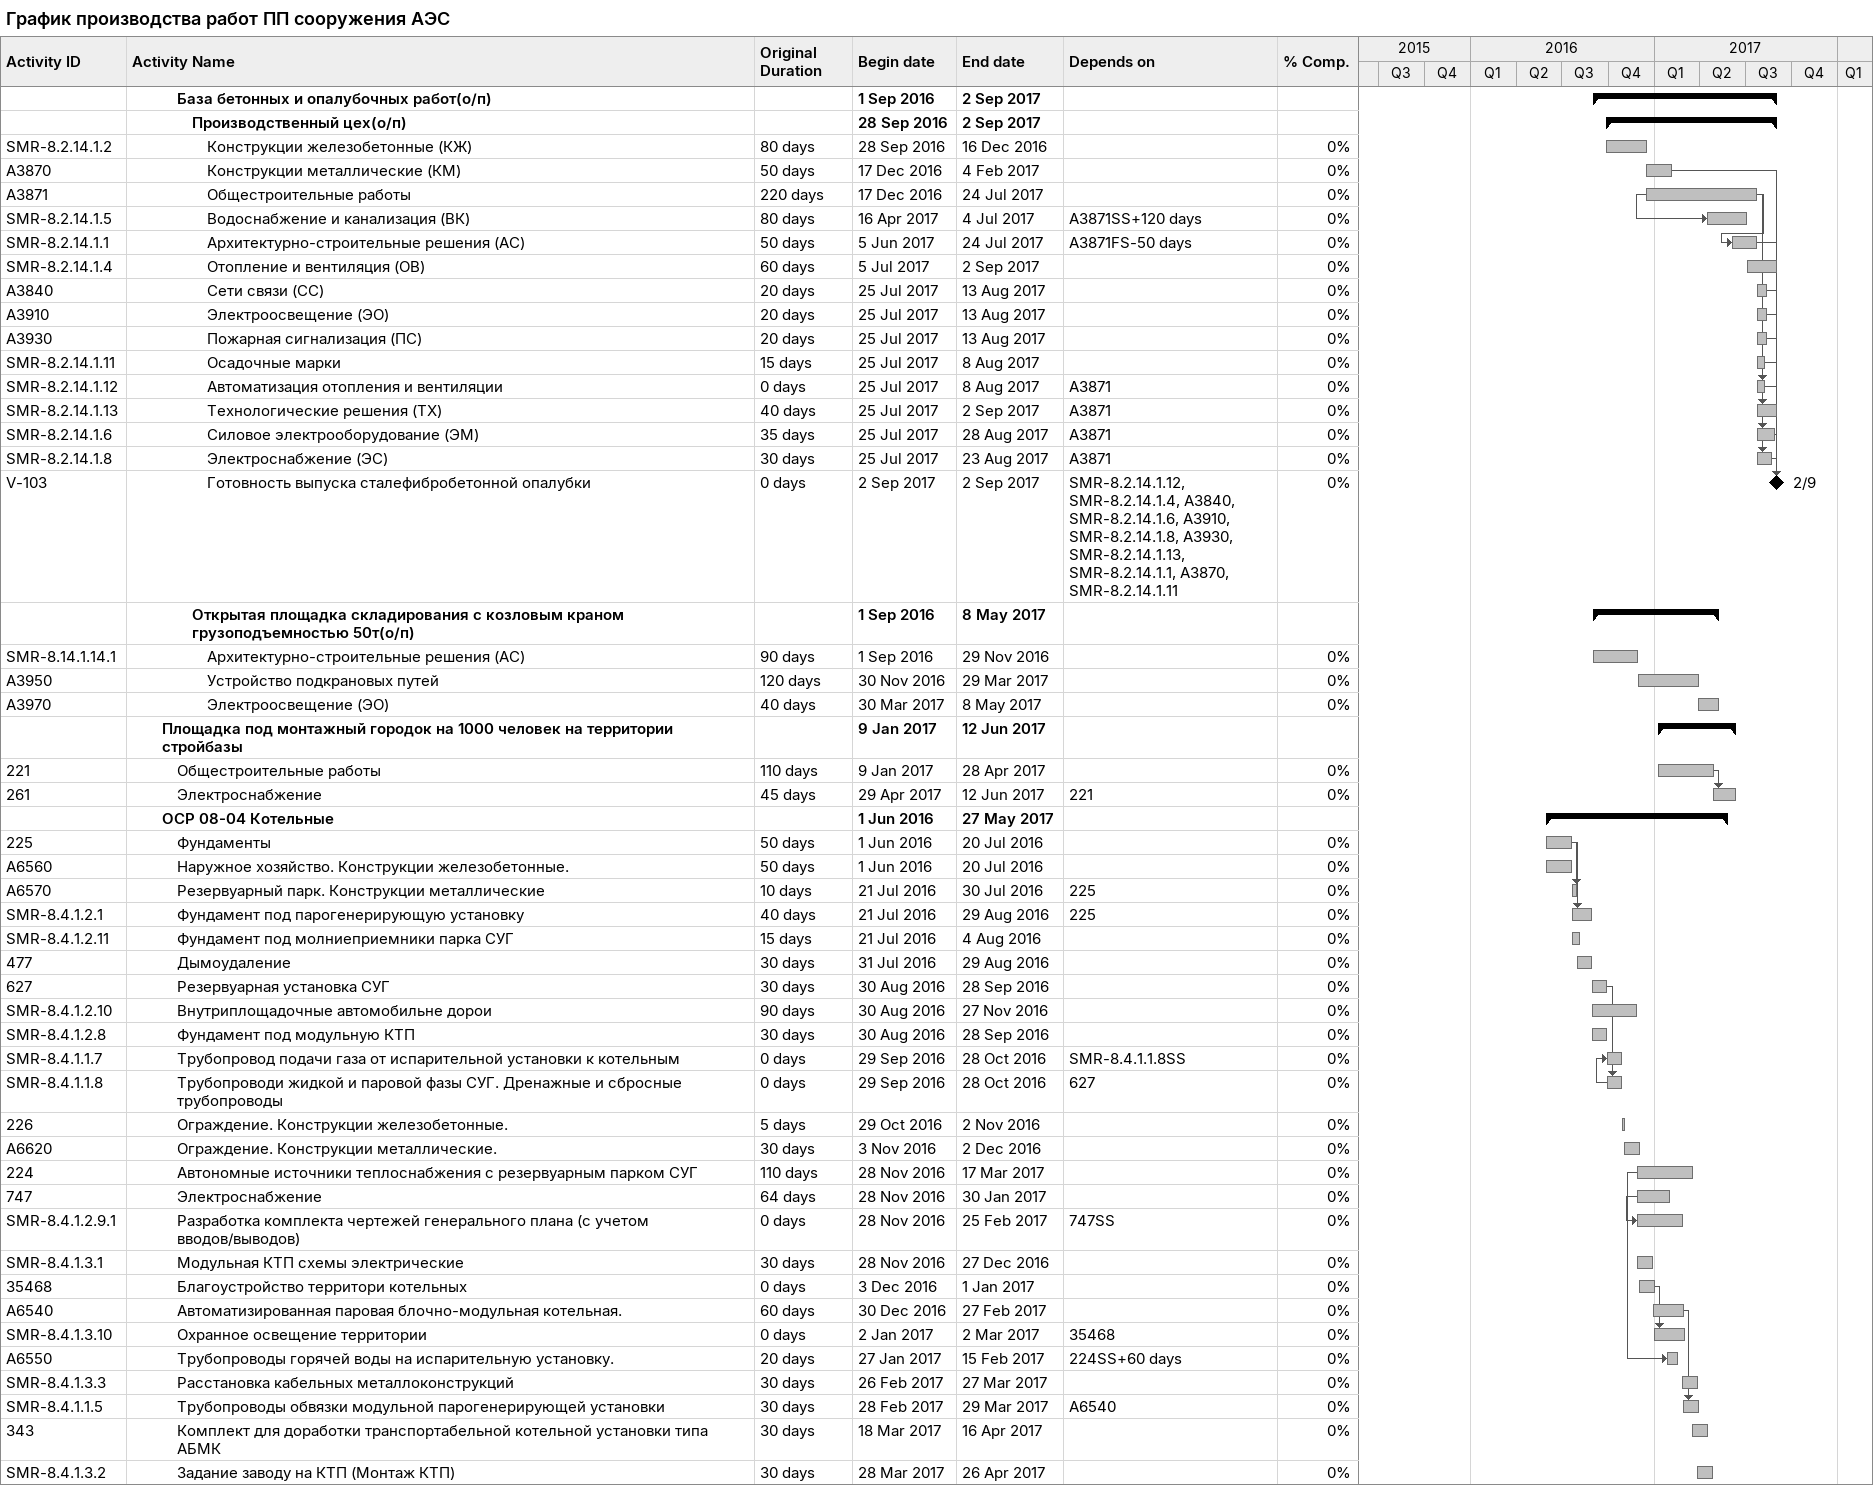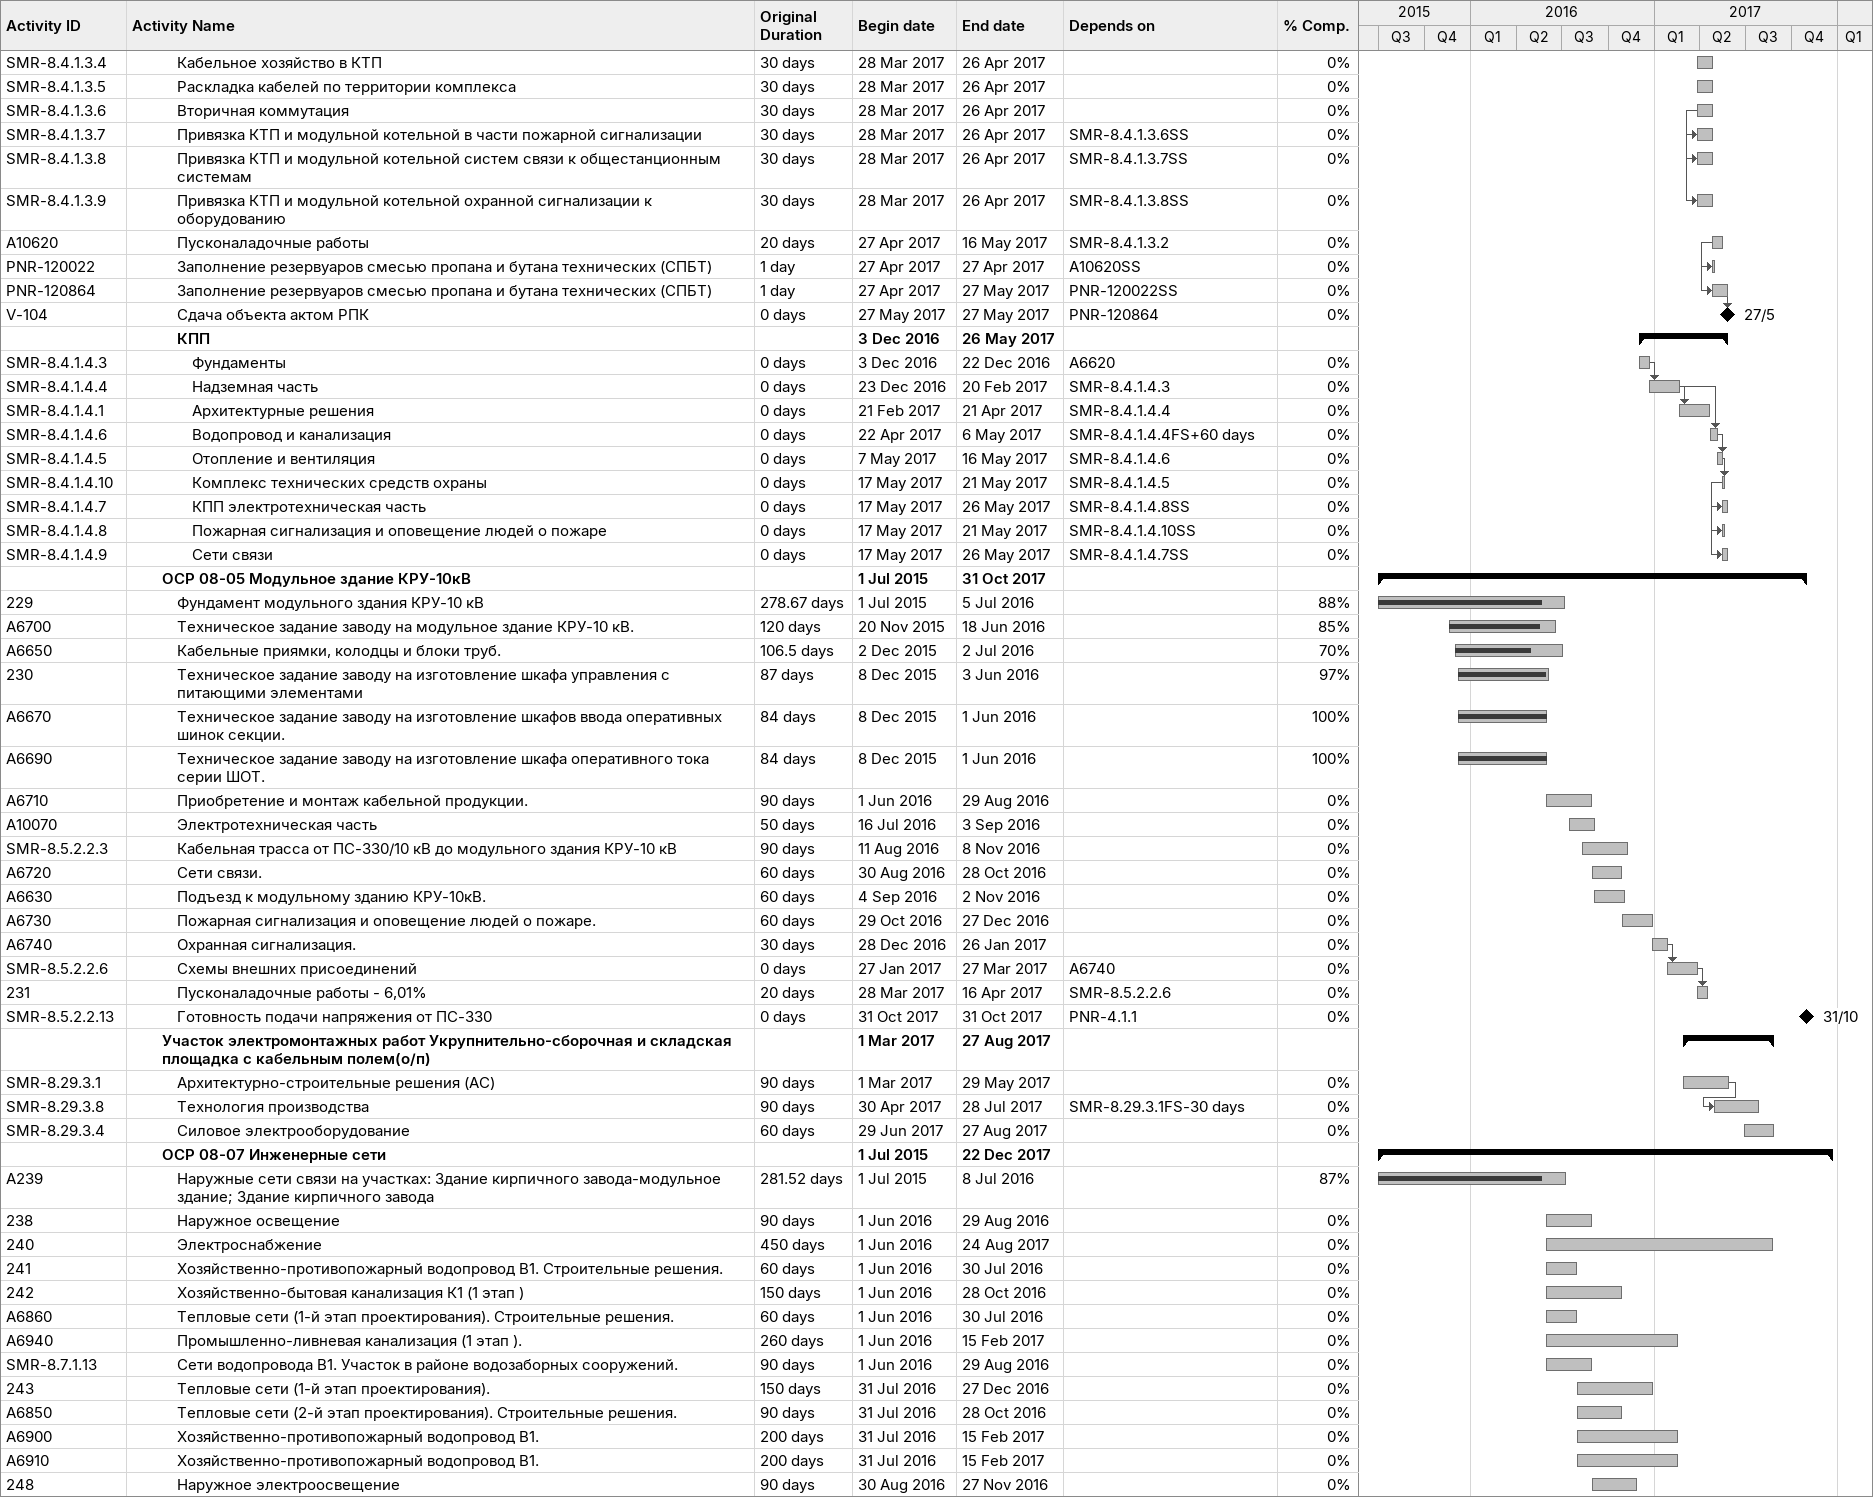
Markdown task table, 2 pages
График производства работ ПП сооружения АЭС

| ID | Level | Task | Original duration | Start | Finish | Predecessors | % complete |
|---|---|---|---|---|---|---|---|
|  | 4 | **База бетонных и опалубочных работ(о/п)** |  | 2016-09-01 | 2017-09-02 |  |  |
|  | 5 | **Производственный цех(о/п)** |  | 2016-09-28 | 2017-09-02 |  |  |
| SMR-8.2.14.1.2 | 6 | Конструкции железобетонные (КЖ) | 80d | 2016-09-28 | 2016-12-16 |  | 0 |
| A3870 | 6 | Конструкции металлические (КМ) | 50d | 2016-12-17 | 2017-02-04 |  | 0 |
| А3871 | 6 | Общестроительные работы | 220d | 2016-12-17 | 2017-07-24 |  | 0 |
| SMR-8.2.14.1.5 | 6 | Водоснабжение и канализация (ВК) | 80d | 2017-04-16 | 2017-07-04 | А3871SS+120d | 0 |
| SMR-8.2.14.1.1 | 6 | Архитектурно-строительные решения (АС) | 50d | 2017-06-05 | 2017-07-24 | А3871FS-50d | 0 |
| SMR-8.2.14.1.4 | 6 | Отопление и вентиляция (ОВ) | 60d | 2017-07-05 | 2017-09-02 |  | 0 |
| A3840 | 6 | Сети связи (СС) | 20d | 2017-07-25 | 2017-08-13 |  | 0 |
| A3910 | 6 | Электроосвещение (ЭО) | 20d | 2017-07-25 | 2017-08-13 |  | 0 |
| A3930 | 6 | Пожарная сигнализация (ПС) | 20d | 2017-07-25 | 2017-08-13 |  | 0 |
| SMR-8.2.14.1.11 | 6 | Осадочные марки | 15d | 2017-07-25 | 2017-08-08 |  | 0 |
| SMR-8.2.14.1.12 | 6 | Автоматизация отопления и вентиляции | 0d | 2017-07-25 | 2017-08-08 | А3871 | 0 |
| SMR-8.2.14.1.13 | 6 | Технологические решения (ТХ) | 40d | 2017-07-25 | 2017-09-02 | А3871 | 0 |
| SMR-8.2.14.1.6 | 6 | Силовое электрооборудование (ЭМ) | 35d | 2017-07-25 | 2017-08-28 | А3871 | 0 |
| SMR-8.2.14.1.8 | 6 | Электроснабжение (ЭС) | 30d | 2017-07-25 | 2017-08-23 | А3871 | 0 |
| V-103 | 6 | Готовность выпуска сталефибробетонной опалубки | 0d | 2017-09-02 | 2017-09-02 | SMR-8.2.14.1.12, SMR-8.2.14.1.4, A3840, SMR-8.2.14.1.6, A3910, SMR-8.2.14.1.8, A3930, SMR-8.2.14.1.13, SMR-8.2.14.1.1, A3870, SMR-8.2.14.1.11 | 0 |
|  | 5 | **Открытая площадка складирования с козловым краном грузоподъемностью 50т(о/п)** |  | 2016-09-01 | 2017-05-08 |  |  |
| SMR-8.14.1.14.1 | 6 | Архитектурно-строительные решения (АС) | 90d | 2016-09-01 | 2016-11-29 |  | 0 |
| A3950 | 6 | Устройство подкрановых путей | 120d | 2016-11-30 | 2017-03-29 |  | 0 |
| A3970 | 6 | Электроосвещение (ЭО) | 40d | 2017-03-30 | 2017-05-08 |  | 0 |
|  | 3 | **Площадка под монтажный городок на 1000 человек на территории стройбазы** |  | 2017-01-09 | 2017-06-12 |  |  |
| 221 | 4 | Общестроительные работы | 110d | 2017-01-09 | 2017-04-28 |  | 0 |
| 261 | 4 | Электроснабжение | 45d | 2017-04-29 | 2017-06-12 | 221 | 0 |
|  | 3 | **ОСР 08-04 Котельные** |  | 2016-06-01 | 2017-05-27 |  |  |
| 225 | 4 | Фундаменты | 50d | 2016-06-01 | 2016-07-20 |  | 0 |
| A6560 | 4 | Наружное хозяйство. Конструкции железобетонные. | 50d | 2016-06-01 | 2016-07-20 |  | 0 |
| A6570 | 4 | Резервуарный парк. Конструкции металлические | 10d | 2016-07-21 | 2016-07-30 | 225 | 0 |
| SMR-8.4.1.2.1 | 4 | Фундамент под парогенерирующую установку | 40d | 2016-07-21 | 2016-08-29 | 225 | 0 |
| SMR-8.4.1.2.11 | 4 | Фундамент под молниеприемники парка СУГ | 15d | 2016-07-21 | 2016-08-04 |  | 0 |
| 477 | 4 | Дымоудаление | 30d | 2016-07-31 | 2016-08-29 |  | 0 |
| 627 | 4 | Резервуарная установка СУГ | 30d | 2016-08-30 | 2016-09-28 |  | 0 |
| SMR-8.4.1.2.10 | 4 | Внутриплощадочные автомобильне дорои | 90d | 2016-08-30 | 2016-11-27 |  | 0 |
| SMR-8.4.1.2.8 | 4 | Фундамент под модульную КТП | 30d | 2016-08-30 | 2016-09-28 |  | 0 |
| SMR-8.4.1.1.7 | 4 | Трубопровод подачи газа от испарительной установки к котельным | 0d | 2016-09-29 | 2016-10-28 | SMR-8.4.1.1.8SS | 0 |
| SMR-8.4.1.1.8 | 4 | Трубопроводи жидкой и паровой фазы СУГ. Дренажные и сбросные трубопроводы | 0d | 2016-09-29 | 2016-10-28 | 627 | 0 |
| 226 | 4 | Ограждение. Конструкции железобетонные. | 5d | 2016-10-29 | 2016-11-02 |  | 0 |
| A6620 | 4 | Ограждение. Конструкции металлические. | 30d | 2016-11-03 | 2016-12-02 |  | 0 |
| 224 | 4 | Автономные источники теплоснабжения с резервуарным парком СУГ | 110d | 2016-11-28 | 2017-03-17 |  | 0 |
| 747 | 4 | Электроснабжение | 64d | 2016-11-28 | 2017-01-30 |  | 0 |
| SMR-8.4.1.2.9.1 | 4 | Разработка комплекта чертежей генерального плана (с учетом вводов/выводов) | 0d | 2016-11-28 | 2017-02-25 | 747SS | 0 |
| SMR-8.4.1.3.1 | 4 | Модульная КТП схемы электрические | 30d | 2016-11-28 | 2016-12-27 |  | 0 |
| 35468 | 4 | Благоустройство территори котельных | 0d | 2016-12-03 | 2017-01-01 |  | 0 |
| A6540 | 4 | Автоматизированная паровая блочно-модульная котельная. | 60d | 2016-12-30 | 2017-02-27 |  | 0 |
| SMR-8.4.1.3.10 | 4 | Охранное освещение территории | 0d | 2017-01-02 | 2017-03-02 | 35468 | 0 |
| A6550 | 4 | Трубопроводы горячей воды на испарительную установку. | 20d | 2017-01-27 | 2017-02-15 | 224SS+60d | 0 |
| SMR-8.4.1.3.3 | 4 | Расстановка кабельных металлоконструкций | 30d | 2017-02-26 | 2017-03-27 |  | 0 |
| SMR-8.4.1.1.5 | 4 | Трубопроводы обвязки модульной парогенерирующей установки | 30d | 2017-02-28 | 2017-03-29 | A6540 | 0 |
| 343 | 4 | Комплект для доработки транспортабельной котельной установки типа АБМК | 30d | 2017-03-18 | 2017-04-16 |  | 0 |
| SMR-8.4.1.3.2 | 4 | Задание заводу на КТП (Монтаж КТП) | 30d | 2017-03-28 | 2017-04-26 |  | 0 |
| SMR-8.4.1.3.4 | 4 | Кабельное хозяйство в КТП | 30d | 2017-03-28 | 2017-04-26 |  | 0 |
| SMR-8.4.1.3.5 | 4 | Раскладка кабелей по территории комплекса | 30d | 2017-03-28 | 2017-04-26 |  | 0 |
| SMR-8.4.1.3.6 | 4 | Вторичная коммутация | 30d | 2017-03-28 | 2017-04-26 |  | 0 |
| SMR-8.4.1.3.7 | 4 | Привязка КТП и модульной котельной в части пожарной сигнализации | 30d | 2017-03-28 | 2017-04-26 | SMR-8.4.1.3.6SS | 0 |
| SMR-8.4.1.3.8 | 4 | Привязка КТП и модульной котельной систем связи к общестанционным системам | 30d | 2017-03-28 | 2017-04-26 | SMR-8.4.1.3.7SS | 0 |
| SMR-8.4.1.3.9 | 4 | Привязка КТП и модульной котельной охранной сигнализации к оборудованию | 30d | 2017-03-28 | 2017-04-26 | SMR-8.4.1.3.8SS | 0 |
| A10620 | 4 | Пусконаладочные работы | 20d | 2017-04-27 | 2017-05-16 | SMR-8.4.1.3.2 | 0 |
| PNR-120022 | 4 | Заполнение резервуаров смесью пропана и бутана технических (СПБТ) | 1d | 2017-04-27 | 2017-04-27 | A10620SS | 0 |
| PNR-120864 | 4 | Заполнение резервуаров смесью пропана и бутана технических (СПБТ) | 1d | 2017-04-27 | 2017-05-27 | PNR-120022SS | 0 |
| V-104 | 4 | Сдача объекта актом РПК | 0d | 2017-05-27 | 2017-05-27 | PNR-120864 | 0 |
|  | 4 | **КПП** |  | 2016-12-03 | 2017-05-26 |  |  |
| SMR-8.4.1.4.3 | 5 | Фундаменты | 0d | 2016-12-03 | 2016-12-22 | A6620 | 0 |
| SMR-8.4.1.4.4 | 5 | Надземная часть | 0d | 2016-12-23 | 2017-02-20 | SMR-8.4.1.4.3 | 0 |
| SMR-8.4.1.4.1 | 5 | Архитектурные решения | 0d | 2017-02-21 | 2017-04-21 | SMR-8.4.1.4.4 | 0 |
| SMR-8.4.1.4.6 | 5 | Водопровод и канализация | 0d | 2017-04-22 | 2017-05-06 | SMR-8.4.1.4.4FS+60d | 0 |
| SMR-8.4.1.4.5 | 5 | Отопление и вентиляция | 0d | 2017-05-07 | 2017-05-16 | SMR-8.4.1.4.6 | 0 |
| SMR-8.4.1.4.10 | 5 | Комплекс технических средств охраны | 0d | 2017-05-17 | 2017-05-21 | SMR-8.4.1.4.5 | 0 |
| SMR-8.4.1.4.7 | 5 | КПП электротехническая часть | 0d | 2017-05-17 | 2017-05-26 | SMR-8.4.1.4.8SS | 0 |
| SMR-8.4.1.4.8 | 5 | Пожарная сигнализация и оповещение людей о пожаре | 0d | 2017-05-17 | 2017-05-21 | SMR-8.4.1.4.10SS | 0 |
| SMR-8.4.1.4.9 | 5 | Сети связи | 0d | 2017-05-17 | 2017-05-26 | SMR-8.4.1.4.7SS | 0 |
|  | 3 | **ОСР 08-05 Модульное здание КРУ-10кВ** |  | 2015-07-01 | 2017-10-31 |  |  |
| 229 | 4 | Фундамент модульного здания КРУ-10 кВ | 278.67d | 2015-07-01 | 2016-07-05 |  | 88 |
| A6700 | 4 | Техническое задание заводу на модульное здание КРУ-10 кВ. | 120d | 2015-11-20 | 2016-06-18 |  | 85 |
| A6650 | 4 | Кабельные приямки, колодцы и блоки труб. | 106.5d | 2015-12-02 | 2016-07-02 |  | 70 |
| 230 | 4 | Техническое задание заводу на изготовление шкафа управления с питающими элементами | 87d | 2015-12-08 | 2016-06-03 |  | 97 |
| A6670 | 4 | Техническое задание заводу на изготовление шкафов ввода оперативных шинок секции. | 84d | 2015-12-08 | 2016-06-01 |  | 100 |
| A6690 | 4 | Техническое задание заводу на изготовление шкафа оперативного тока серии ШОТ. | 84d | 2015-12-08 | 2016-06-01 |  | 100 |
| A6710 | 4 | Приобретение и монтаж кабельной продукции. | 90d | 2016-06-01 | 2016-08-29 |  | 0 |
| A10070 | 4 | Электротехническая часть | 50d | 2016-07-16 | 2016-09-03 |  | 0 |
| SMR-8.5.2.2.3 | 4 | Кабельная трасса от ПС-330/10 кВ до модульного здания КРУ-10 кВ | 90d | 2016-08-11 | 2016-11-08 |  | 0 |
| A6720 | 4 | Сети связи. | 60d | 2016-08-30 | 2016-10-28 |  | 0 |
| A6630 | 4 | Подъезд к модульному зданию КРУ-10кВ. | 60d | 2016-09-04 | 2016-11-02 |  | 0 |
| A6730 | 4 | Пожарная сигнализация и оповещение людей о пожаре. | 60d | 2016-10-29 | 2016-12-27 |  | 0 |
| A6740 | 4 | Охранная сигнализация. | 30d | 2016-12-28 | 2017-01-26 |  | 0 |
| SMR-8.5.2.2.6 | 4 | Схемы внешних присоединений | 0d | 2017-01-27 | 2017-03-27 | A6740 | 0 |
| 231 | 4 | Пусконаладочные работы - 6,01% | 20d | 2017-03-28 | 2017-04-16 | SMR-8.5.2.2.6 | 0 |
| SMR-8.5.2.2.13 | 4 | Готовность подачи напряжения от ПС-330 | 0d | 2017-10-31 | 2017-10-31 | PNR-4.1.1 | 0 |
|  | 3 | **Участок электромонтажных работ Укрупнительно-сборочная и складская площадка с кабельным полем(о/п)** |  | 2017-03-01 | 2017-08-27 |  |  |
| SMR-8.29.3.1 | 4 | Архитектурно-строительные решения (АС) | 90d | 2017-03-01 | 2017-05-29 |  | 0 |
| SMR-8.29.3.8 | 4 | Технология производства | 90d | 2017-04-30 | 2017-07-28 | SMR-8.29.3.1FS-30d | 0 |
| SMR-8.29.3.4 | 4 | Силовое электрооборудование | 60d | 2017-06-29 | 2017-08-27 |  | 0 |
|  | 3 | **ОСР 08-07 Инженерные сети** |  | 2015-07-01 | 2017-12-22 |  |  |
| А239 | 4 | Наружные сети связи на участках: Здание кирпичного завода-модульное здание; Здание кирпичного завода | 281.52d | 2015-07-01 | 2016-07-08 |  | 87 |
| 238 | 4 | Наружное освещение | 90d | 2016-06-01 | 2016-08-29 |  | 0 |
| 240 | 4 | Электроснабжение | 450d | 2016-06-01 | 2017-08-24 |  | 0 |
| 241 | 4 | Хозяйственно-противопожарный водопровод В1. Строительные решения. | 60d | 2016-06-01 | 2016-07-30 |  | 0 |
| 242 | 4 | Хозяйственно-бытовая канализация К1 (1 этап ) | 150d | 2016-06-01 | 2016-10-28 |  | 0 |
| A6860 | 4 | Тепловые сети (1-й этап проектирования). Строительные решения. | 60d | 2016-06-01 | 2016-07-30 |  | 0 |
| A6940 | 4 | Промышленно-ливневая канализация (1 этап ). | 260d | 2016-06-01 | 2017-02-15 |  | 0 |
| SMR-8.7.1.13 | 4 | Сети водопровода В1. Участок в районе водозаборных сооружений. | 90d | 2016-06-01 | 2016-08-29 |  | 0 |
| 243 | 4 | Тепловые сети (1-й этап проектирования). | 150d | 2016-07-31 | 2016-12-27 |  | 0 |
| A6850 | 4 | Тепловые сети (2-й этап проектирования). Строительные решения. | 90d | 2016-07-31 | 2016-10-28 |  | 0 |
| A6900 | 4 | Хозяйственно-противопожарный водопровод В1. | 200d | 2016-07-31 | 2017-02-15 |  | 0 |
| A6910 | 4 | Хозяйственно-противопожарный водопровод В1. | 200d | 2016-07-31 | 2017-02-15 |  | 0 |
| 248 | 4 | Наружное электроосвещение | 90d | 2016-08-30 | 2016-11-27 |  | 0 |
